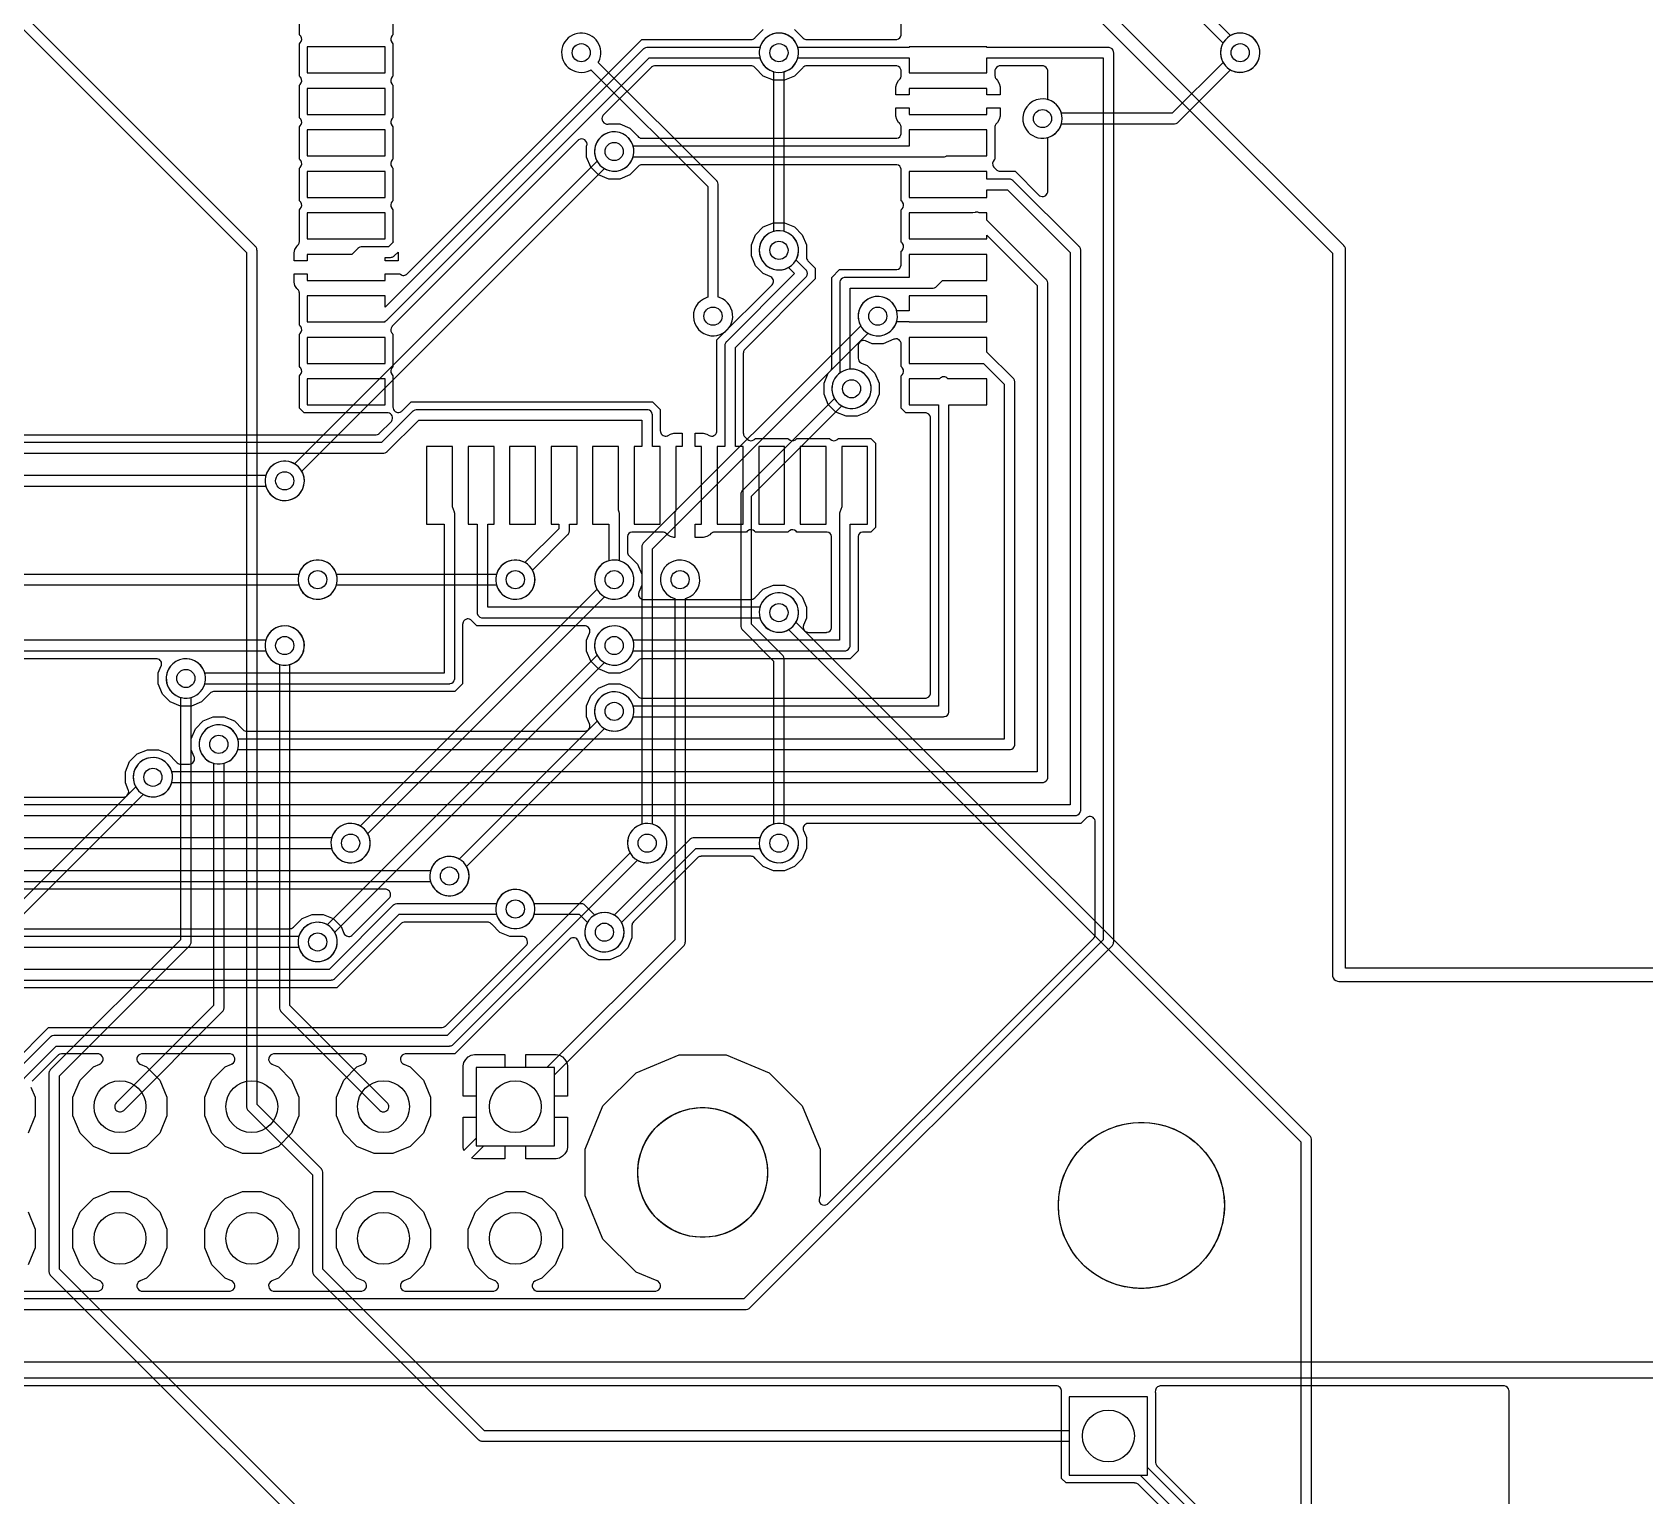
# Model space of a CAD drawing. Header units: millimetres. Extents: x -8 to 174, y -4 to 157.
# Drawn here: x 45.3 to 76.38, y 48.38 to 76.59 of the extents above; entities that cross this region are included whole.
import ezdxf

# ---------------------------------------------------------------- set-up
doc = ezdxf.new("R2010")
doc.units = ezdxf.units.MM

msp = doc.modelspace()

# ---------------------------------------------------------------- linework, layer by layer
at = {"layer": '16_copper'}
for points in [[(33.667, 88.109), (49.428, 72.348), (49.428, 55.88), (49.429, 55.874, 0.140725), (49.447, 55.821), (49.454, 55.814), (49.455, 55.811), (49.456, 55.81), (49.458, 55.808), (50.698, 54.568), (50.698, 52.705), (50.699, 52.699, 0.140725), (50.717, 52.646), (50.724, 52.639), (50.725, 52.636), (50.726, 52.635), (50.728, 52.633), (53.903, 49.458), (53.908, 49.454, 0.14076), (53.958, 49.43), (53.968, 49.429), (53.971, 49.428), (53.972, 49.429), (53.975, 49.428), (65.286, 49.428), (65.286, 48.776), (66.794, 48.776), (66.794, 50.284), (65.286, 50.284), (65.286, 49.632), (54.017, 49.632), (50.902, 52.747), (50.902, 54.61), (50.901, 54.616, 0.140725), (50.883, 54.669), (50.876, 54.676), (50.875, 54.679), (50.874, 54.68), (50.872, 54.682), (49.632, 55.922), (49.632, 72.39), (49.631, 72.396, 0.140725), (49.613, 72.449), (49.606, 72.456), (49.605, 72.459), (49.604, 72.46), (49.602, 72.462), (33.68, 88.383)], [(69.952, 40.64), (69.952, 55.245), (69.951, 55.251, 0.140725), (69.933, 55.304), (69.926, 55.311), (69.925, 55.314), (69.924, 55.315), (69.922, 55.317), (60.019, 65.219), (60.03, 65.237, 1), (59.35, 65.573), (59.331, 65.527, 0.668177), (59.858, 65.065), (59.876, 65.076), (69.748, 55.203), (69.748, 40.682)], [(59.097, 39.472), (45.822, 52.747), (45.822, 56.473), (48.332, 58.983), (48.336, 58.988, 0.14076), (48.36, 59.038), (48.361, 59.048), (48.362, 59.051), (48.361, 59.052), (48.362, 59.055), (48.362, 63.771), (48.382, 63.776, 1), (48.138, 64.494), (48.092, 64.475, 0.668181), (48.138, 63.776), (48.158, 63.771), (48.158, 59.097), (45.648, 56.587), (45.644, 56.582, 0.14076), (45.62, 56.532), (45.619, 56.522), (45.618, 56.519), (45.619, 56.518), (45.618, 56.515), (45.618, 52.705), (45.619, 52.699, 0.140725), (45.637, 52.646), (45.644, 52.639), (45.645, 52.636), (45.646, 52.635), (45.648, 52.633), (58.983, 39.298)]]:
    msp.add_lwpolyline(points, format="xyb", dxfattribs=at)
for points in [[(58.494, 70.748, 0.767329), (58.542, 71.479), (58.522, 71.484), (58.522, 73.66), (58.521, 73.666, 0.140725), (58.503, 73.719), (58.496, 73.726), (58.495, 73.729), (58.494, 73.73), (58.492, 73.732), (56.209, 76.014), (56.22, 76.032, 1), (55.54, 76.368), (55.521, 76.322, 0.668177), (56.048, 75.86), (56.066, 75.871), (58.318, 73.618), (58.318, 71.484), (58.298, 71.479, 0.876976), (58.445, 70.742)], [(59.764, 72.018, 0.767329), (59.812, 72.749), (59.792, 72.754), (59.792, 75.836), (59.812, 75.841, 1), (59.568, 76.559), (59.522, 76.54, 0.668181), (59.568, 75.841), (59.588, 75.836), (59.588, 72.754), (59.568, 72.749, 0.876976), (59.715, 72.012)], [(64.844, 74.558, 0.26795), (65.129, 74.808), (65.134, 74.828), (67.31, 74.828), (67.316, 74.829, 0.140725), (67.369, 74.847), (67.376, 74.854), (67.379, 74.855), (67.38, 74.856), (67.382, 74.858), (68.394, 75.871), (68.412, 75.86, 1), (68.748, 76.54), (68.702, 76.559, 0.668177), (68.24, 76.032), (68.251, 76.014), (67.268, 75.032), (65.134, 75.032), (65.129, 75.052, 1), (64.411, 74.808), (64.43, 74.762, 0.303347), (64.795, 74.552)], [(50.239, 67.573, 0.493145), (50.505, 68.113), (50.494, 68.131), (56.329, 73.966), (56.347, 73.955, 1), (56.683, 74.635), (56.637, 74.654, 0.668177), (56.175, 74.127), (56.186, 74.109), (50.351, 68.274), (50.333, 68.285, 1), (49.997, 67.605), (50.043, 67.586, 0.09849), (50.19, 67.567)], [(57.224, 60.588, 0.767329), (57.272, 61.319), (57.252, 61.324), (57.252, 66.633), (61.409, 70.791), (61.427, 70.78, 1), (61.763, 71.46), (61.717, 71.479, 0.668177), (61.255, 70.952), (61.266, 70.934), (57.078, 66.747), (57.074, 66.742, 0.14076), (57.05, 66.692), (57.049, 66.682), (57.048, 66.679), (57.049, 66.678), (57.048, 66.675), (57.048, 61.324), (57.028, 61.319, 0.876976), (57.175, 60.582)], [(59.764, 60.588, 0.767329), (59.812, 61.319), (59.792, 61.324), (59.792, 64.511), (59.791, 64.517, 0.140725), (59.773, 64.57), (59.766, 64.577), (59.765, 64.58), (59.764, 64.581), (59.762, 64.583), (59.159, 65.185), (59.159, 67.647), (60.904, 69.391), (60.922, 69.381, 1), (61.257, 70.06), (61.211, 70.079, 0.668177), (60.75, 69.553), (60.76, 69.535), (58.986, 67.761), (58.982, 67.756, 0.14076), (58.958, 67.705), (58.957, 67.696), (58.956, 67.693), (58.956, 67.691), (58.956, 67.689), (58.956, 65.143), (58.957, 65.137, 0.140725), (58.975, 65.084), (58.981, 65.077), (58.983, 65.074), (58.984, 65.073), (58.986, 65.071), (59.588, 64.469), (59.588, 61.324), (59.568, 61.319, 0.876976), (59.715, 60.582)], [(50.874, 65.668, 0.26795), (51.159, 65.918), (51.164, 65.938), (54.246, 65.938), (54.251, 65.918, 1), (54.969, 66.162), (54.95, 66.208, 0.668181), (54.251, 66.162), (54.246, 66.142), (51.164, 66.142), (51.159, 66.162, 1), (50.441, 65.918), (50.46, 65.872, 0.303347), (50.825, 65.662)], [(51.509, 60.588, 0.493145), (51.775, 61.128), (51.764, 61.146), (56.329, 65.711), (56.347, 65.7, 1), (56.683, 66.38), (56.637, 66.399, 0.668177), (56.175, 65.872), (56.186, 65.854), (51.621, 61.289), (51.603, 61.3, 1), (51.267, 60.62), (51.313, 60.601, 0.09849), (51.46, 60.582)], [(55.364, 56.49), (57.857, 58.983), (57.861, 58.988, 0.14076), (57.885, 59.038), (57.886, 59.048), (57.887, 59.051), (57.886, 59.052), (57.887, 59.055), (57.887, 65.676), (57.907, 65.681, 1), (57.663, 66.399), (57.617, 66.38, 0.668181), (57.663, 65.681), (57.683, 65.676), (57.683, 59.097), (55.22, 56.634), (53.856, 56.634), (53.856, 55.126), (55.364, 55.126)], [(52.091, 55.781, 0.541594), (52.153, 55.939), (52.142, 55.952), (50.267, 57.827), (50.267, 64.406), (50.287, 64.411, 1), (50.043, 65.129), (49.997, 65.11, 0.668181), (50.043, 64.411), (50.063, 64.406), (50.063, 57.785), (50.064, 57.779, 0.140725), (50.082, 57.726), (50.089, 57.719), (50.09, 57.716), (50.091, 57.715), (50.093, 57.713), (51.998, 55.808), (52.018, 55.793, 0.124732), (52.066, 55.778)], [(50.874, 58.683, 0.493145), (51.14, 59.223), (51.129, 59.241), (56.329, 64.441), (56.347, 64.43, 1), (56.683, 65.11), (56.637, 65.129, 0.668177), (56.175, 64.602), (56.186, 64.584), (50.986, 59.384), (50.968, 59.395, 1), (50.632, 58.715), (50.678, 58.696, 0.09849), (50.825, 58.677)], [(53.414, 59.953, 0.493145), (53.68, 60.493), (53.669, 60.511), (56.329, 63.171), (56.347, 63.16, 1), (56.683, 63.84), (56.637, 63.859, 0.668177), (56.175, 63.332), (56.186, 63.314), (53.526, 60.654), (53.508, 60.665, 1), (53.172, 59.985), (53.218, 59.966, 0.09849), (53.365, 59.947)], [(47.003, 55.779, 0.124735), (47.049, 55.797), (47.062, 55.808), (48.967, 57.713), (48.971, 57.718, 0.14076), (48.995, 57.768), (48.996, 57.778), (48.997, 57.781), (48.996, 57.782), (48.997, 57.785), (48.997, 62.501), (49.017, 62.506, 1), (48.773, 63.224), (48.727, 63.205, 0.668181), (48.773, 62.506), (48.793, 62.501), (48.793, 57.827), (46.918, 55.952), (46.903, 55.932, 0.541598), (46.978, 55.779)], [(41.927, 55.78, 0.320575), (42.01, 55.863), (42.012, 55.88), (42.012, 56.473), (47.439, 61.901), (47.457, 61.89, 1), (47.793, 62.57), (47.747, 62.589, 0.668177), (47.285, 62.062), (47.296, 62.044), (41.838, 56.587), (41.834, 56.582, 0.14076), (41.81, 56.532), (41.809, 56.522), (41.808, 56.519), (41.809, 56.518), (41.808, 56.515), (41.808, 55.88), (41.812, 55.855, 0.320585), (41.902, 55.779)], [(56.401, 58.871, 1), (56.253, 59.615), (56.205, 59.602), (56.159, 59.583), (56.141, 59.572), (55.952, 59.762), (55.947, 59.766, 0.14076), (55.897, 59.79), (55.887, 59.791), (55.884, 59.792), (55.883, 59.791), (55.88, 59.792), (54.974, 59.792), (54.969, 59.812, 1), (54.251, 59.568), (54.27, 59.522, 0.668181), (54.969, 59.568), (54.974, 59.588), (55.838, 59.588), (55.998, 59.429), (55.987, 59.411, 0.577348), (56.352, 58.865)]]:
    msp.add_lwpolyline(points, format="xyb", close=True, dxfattribs=at)
at = {"layer": '1_copper'}
for points in [[(64.057, 78.638), (70.358, 72.337), (70.358, 58.42), (70.359, 58.407), (70.361, 58.394, 0.284783), (70.453, 58.297), (70.454, 58.297), (70.455, 58.297), (70.483, 58.293), (70.484, 58.293), (70.485, 58.293), (155.575, 58.293)], [(155.448, 58.547), (70.612, 58.547), (70.612, 72.39), (70.611, 72.395), (70.612, 72.401, 0.111436), (70.595, 72.454), (70.59, 72.46), (70.585, 72.468), (70.579, 72.475), (70.575, 72.48), (64.225, 78.83)], [(66.324, 78.313), (68.251, 76.386), (68.24, 76.368, 1), (68.92, 76.032), (68.939, 76.078, 0.668177), (68.412, 76.54), (68.394, 76.529), (66.497, 78.426)], [(52.252, 77.173), (52.252, 76.547), (52.237, 76.532, 0.367136), (52.227, 76.401), (52.23, 76.397), (52.232, 76.394), (52.234, 76.392), (52.237, 76.388), (52.252, 76.373), (52.252, 75.747), (52.237, 75.732, 0.367136), (52.227, 75.601), (52.23, 75.597), (52.232, 75.594), (52.234, 75.592), (52.237, 75.588), (52.252, 75.573), (52.252, 74.947), (52.237, 74.932, 0.367136), (52.227, 74.801), (52.23, 74.797), (52.232, 74.794), (52.234, 74.792), (52.237, 74.788), (52.252, 74.773), (52.252, 74.147), (52.237, 74.132, 0.367136), (52.227, 74.001), (52.23, 73.997), (52.232, 73.994), (52.234, 73.992), (52.237, 73.988), (52.252, 73.973), (52.252, 73.347), (52.237, 73.332, 0.367136), (52.227, 73.201), (52.23, 73.197), (52.232, 73.194), (52.234, 73.192), (52.237, 73.188), (52.252, 73.173), (52.252, 72.559), (52.253, 72.553), (52.253, 72.548), (52.163, 72.458), (51.646, 72.458), (51.64, 72.457, 0.140725), (51.587, 72.439), (51.58, 72.432), (51.577, 72.431), (51.576, 72.43), (51.574, 72.428), (51.456, 72.31), (50.6, 72.31), (50.6, 72.185), (50.346, 72.185), (50.346, 72.343), (50.363, 72.408), (50.397, 72.466), (50.418, 72.487, 0.156764), (50.446, 72.542), (50.447, 72.552), (50.448, 72.555), (50.447, 72.556), (50.448, 72.559), (50.448, 73.173), (50.463, 73.188, 0.367134), (50.473, 73.319), (50.47, 73.323), (50.468, 73.326), (50.466, 73.328), (50.463, 73.332), (50.448, 73.347), (50.448, 73.973), (50.463, 73.988, 0.367134), (50.473, 74.119), (50.47, 74.123), (50.468, 74.126), (50.466, 74.128), (50.463, 74.132), (50.448, 74.147), (50.448, 74.773), (50.463, 74.788, 0.367134), (50.473, 74.919), (50.47, 74.923), (50.468, 74.926), (50.466, 74.928), (50.463, 74.932), (50.448, 74.947), (50.448, 75.573), (50.463, 75.588, 0.367134), (50.473, 75.719), (50.47, 75.723), (50.468, 75.726), (50.466, 75.728), (50.463, 75.732), (50.448, 75.747), (50.448, 76.373), (50.463, 76.388, 0.367134), (50.473, 76.519), (50.47, 76.523), (50.468, 76.526), (50.466, 76.528), (50.463, 76.532), (50.448, 76.547), (50.448, 77.173)], [(59.991, 76.65), (60.146, 76.494), (60.146, 76.494), (60.147, 76.493, 0.188312), (60.21, 76.455), (60.227, 76.454), (61.946, 76.454), (61.954, 76.455), (61.963, 76.455, 0.320575), (62.046, 76.539), (62.047, 76.545, 0.013443), (62.047, 76.55), (62.048, 76.556), (62.048, 77.173)], [(17.822, 51.968), (59.055, 51.968), (59.061, 51.969, 0.140725), (59.114, 51.987), (59.121, 51.994), (59.124, 51.995), (59.125, 51.996), (59.127, 51.998), (66.112, 58.983), (66.116, 58.988, 0.14076), (66.14, 59.038), (66.141, 59.048), (66.142, 59.051), (66.141, 59.052), (66.142, 59.055), (66.142, 76.2), (66.141, 76.208), (66.14, 76.217, 0.320575), (66.057, 76.3), (66.051, 76.301, 0.013452), (66.046, 76.301), (66.04, 76.302), (63.7, 76.302), (63.7, 76.31), (62.2, 76.31), (62.2, 76.302), (60.054, 76.302), (60.049, 76.322, 0.716592), (59.331, 76.322), (59.326, 76.302), (57.15, 76.302), (57.144, 76.301, 0.140725), (57.091, 76.283), (57.084, 76.276), (57.081, 76.275), (57.08, 76.274), (57.078, 76.272), (52.1, 71.294), (52.1, 71.51), (50.6, 71.51), (50.6, 71.01), (52.1, 71.01), (52.1, 71.023), (52.101, 71.024, 0.077928), (52.129, 71.037), (52.136, 71.044), (52.139, 71.045), (52.14, 71.046), (52.142, 71.048), (57.192, 76.098), (59.326, 76.098), (59.331, 76.078, 0.716592), (60.049, 76.078), (60.054, 76.098), (62.2, 76.098), (62.2, 75.81), (63.7, 75.81), (63.7, 76.098), (65.938, 76.098), (65.938, 59.097), (59.013, 52.172), (17.78, 52.172)], [(43.327, 68.834), (51.923, 68.834), (51.929, 68.835, 0.108822), (51.971, 68.846), (51.971, 68.846), (51.971, 68.846, 0.031399), (51.982, 68.853), (51.989, 68.859), (51.992, 68.861), (51.993, 68.862), (51.995, 68.864), (52.215, 69.084), (52.221, 69.092), (52.228, 69.1, 0.541591), (52.16, 69.256), (52.157, 69.256), (52.156, 69.257), (52.152, 69.257), (52.143, 69.258), (50.537, 69.258), (50.448, 69.347), (50.448, 69.973), (50.463, 69.988, 0.367134), (50.473, 70.119), (50.47, 70.123), (50.468, 70.126), (50.466, 70.128), (50.463, 70.132), (50.448, 70.147), (50.448, 70.773), (50.463, 70.788, 0.367134), (50.473, 70.919), (50.47, 70.923), (50.468, 70.926), (50.466, 70.928), (50.463, 70.932), (50.448, 70.947), (50.448, 71.561), (50.447, 71.567, 0.062133), (50.442, 71.592), (50.441, 71.598, 0.048973), (50.429, 71.62), (50.422, 71.627), (50.421, 71.63), (50.42, 71.631), (50.418, 71.633), (50.397, 71.654), (50.363, 71.712), (50.346, 71.777), (50.346, 71.935), (50.6, 71.935), (50.6, 71.81), (52.1, 71.81), (52.1, 71.935), (52.386, 71.935), (52.389, 71.933), (52.397, 71.926, 0.02909), (52.41, 71.919), (52.419, 71.914), (52.421, 71.913), (52.423, 71.912, 0.188321), (52.497, 71.915), (52.506, 71.921), (52.515, 71.926), (52.517, 71.928), (52.518, 71.928), (52.52, 71.931), (52.527, 71.937), (56.866, 76.275), (57.045, 76.454), (59.153, 76.454), (59.154, 76.454), (59.155, 76.454, 0.179145), (59.222, 76.481), (59.222, 76.481, 0.005426), (59.223, 76.482), (59.23, 76.49), (59.389, 76.65)], [(16.657, 61.849), (47.056, 61.849), (47.06, 61.849), (47.063, 61.849, 0.463861), (47.155, 61.974), (47.15, 61.989), (47.094, 62.124), (47.094, 62.336), (47.175, 62.531), (47.324, 62.68), (47.519, 62.761), (47.731, 62.761), (47.926, 62.68), (48.081, 62.524), (48.081, 62.524), (48.082, 62.523, 0.188312), (48.145, 62.485), (48.162, 62.484), (48.326, 62.484), (48.33, 62.484), (48.333, 62.484, 0.463861), (48.425, 62.609), (48.42, 62.624), (48.364, 62.759), (48.364, 62.971), (48.445, 63.166), (48.594, 63.315), (48.789, 63.396), (49.001, 63.396), (49.196, 63.315), (49.351, 63.159), (49.351, 63.159), (49.352, 63.158, 0.188312), (49.415, 63.12), (49.432, 63.119), (55.946, 63.119), (55.95, 63.119), (55.953, 63.119, 0.463861), (56.045, 63.244), (56.04, 63.259), (55.984, 63.394), (55.984, 63.606), (56.065, 63.801), (56.214, 63.95), (56.409, 64.031), (56.621, 64.031), (56.816, 63.95), (56.971, 63.794), (56.971, 63.794), (56.972, 63.793, 0.188312), (57.035, 63.755), (57.052, 63.754), (62.509, 63.754), (62.518, 63.755), (62.526, 63.755, 0.320575), (62.61, 63.839), (62.61, 63.845, 0.013443), (62.611, 63.85), (62.611, 63.856), (62.611, 69.156), (62.61, 69.164), (62.61, 69.173, 0.320575), (62.526, 69.256), (62.52, 69.257, 0.013452), (62.515, 69.257), (62.509, 69.258), (62.137, 69.258), (62.048, 69.347), (62.048, 69.973), (62.063, 69.988, 0.367136), (62.073, 70.119), (62.07, 70.123), (62.068, 70.126), (62.066, 70.128), (62.063, 70.132), (62.048, 70.147), (62.048, 70.581), (62.047, 70.584), (62.047, 70.587, 0.463861), (61.923, 70.68), (61.907, 70.675), (61.701, 70.589), (61.489, 70.589), (61.357, 70.644), (61.354, 70.645), (61.351, 70.646, 0.463861), (61.218, 70.567), (61.217, 70.55), (61.217, 70.31), (61.217, 70.309), (61.217, 70.308, 0.25341), (61.265, 70.224), (61.28, 70.216), (61.39, 70.17), (61.539, 70.021), (61.62, 69.826), (61.62, 69.615), (61.539, 69.42), (61.39, 69.271), (61.195, 69.19), (60.984, 69.19), (60.789, 69.271), (60.64, 69.42), (60.559, 69.615), (60.559, 69.826), (60.64, 70.021), (60.679, 70.06, 0.15677), (60.707, 70.116), (60.708, 70.125), (60.709, 70.128), (60.709, 70.13), (60.709, 70.132), (60.709, 71.869), (60.858, 72.018), (61.946, 72.018), (61.954, 72.019), (61.963, 72.019, 0.320575), (62.046, 72.103), (62.047, 72.109, 0.013452), (62.047, 72.114), (62.048, 72.12), (62.048, 72.373), (62.063, 72.388, 0.367136), (62.073, 72.519), (62.07, 72.523), (62.068, 72.526), (62.066, 72.528), (62.063, 72.532), (62.048, 72.547), (62.048, 73.173), (62.063, 73.188, 0.367134), (62.073, 73.319), (62.07, 73.323), (62.068, 73.326), (62.066, 73.328), (62.063, 73.332), (62.048, 73.347), (62.048, 73.939), (62.047, 73.948), (62.046, 73.956, 0.320575), (61.963, 74.04), (61.957, 74.04, 0.013452), (61.952, 74.041), (61.946, 74.041), (57.052, 74.041), (57.051, 74.041), (57.05, 74.041, 0.184762), (56.982, 74.013), (56.975, 74.005), (56.816, 73.845), (56.621, 73.764), (56.409, 73.764), (56.214, 73.845), (56.065, 73.994), (55.984, 74.189), (55.984, 74.402), (55.985, 74.403), (55.987, 74.407, 0.714608), (55.83, 74.519), (55.821, 74.511), (55.819, 74.51), (55.818, 74.509), (55.817, 74.508), (52.239, 70.93), (52.234, 70.923), (52.228, 70.917, 0.297835), (52.224, 70.806), (52.228, 70.799, 0.019135), (52.236, 70.791), (52.239, 70.786), (52.252, 70.773), (52.252, 70.147), (52.237, 70.132, 0.367136), (52.227, 70.001), (52.23, 69.997), (52.232, 69.994), (52.234, 69.992), (52.237, 69.988), (52.252, 69.973), (52.252, 69.367), (52.254, 69.356), (52.255, 69.346, 0.541594), (52.413, 69.284), (52.415, 69.286), (52.417, 69.287), (52.419, 69.289), (52.426, 69.295), (52.6, 69.469), (57.255, 69.469), (57.404, 69.32), (57.404, 68.908), (57.405, 68.899), (57.406, 68.889, 0.463858), (57.541, 68.813), (57.545, 68.815), (57.547, 68.815), (57.549, 68.817), (57.556, 68.82), (57.602, 68.847), (57.667, 68.864), (57.825, 68.864), (57.825, 68.61), (57.7, 68.61), (57.7, 67.38), (57.688, 67.339, 0.032022), (57.685, 67.327), (57.684, 67.317), (57.683, 67.314), (57.684, 67.313), (57.683, 67.31), (57.683, 66.856), (57.667, 66.856), (57.602, 66.873), (57.544, 66.907), (57.523, 66.928, 0.156764), (57.468, 66.956), (57.458, 66.957), (57.455, 66.958), (57.454, 66.957), (57.451, 66.958), (56.871, 66.958), (56.862, 66.957), (56.854, 66.956, 0.320575), (56.77, 66.873), (56.77, 66.867, 0.013452), (56.769, 66.862), (56.769, 66.856), (56.769, 66.577), (56.769, 66.576), (56.769, 66.575, 0.184762), (56.797, 66.507), (56.805, 66.5), (56.965, 66.341), (57.046, 66.146), (57.046, 65.934), (56.99, 65.799), (56.989, 65.796), (56.987, 65.794, 0.463861), (57.067, 65.66), (57.084, 65.659), (59.153, 65.659), (59.154, 65.659), (59.155, 65.659, 0.184762), (59.223, 65.687), (59.23, 65.695), (59.389, 65.855), (59.584, 65.936), (59.796, 65.936), (59.991, 65.855), (60.14, 65.706), (60.221, 65.511), (60.221, 65.299), (60.165, 65.164), (60.164, 65.161), (60.162, 65.159, 0.463861), (60.242, 65.025), (60.259, 65.024), (60.604, 65.024), (60.613, 65.025), (60.621, 65.025, 0.320575), (60.705, 65.109), (60.705, 65.115, 0.013467), (60.706, 65.12), (60.706, 65.126), (60.706, 66.856), (60.705, 66.864), (60.705, 66.873, 0.320575), (60.621, 66.956), (60.615, 66.957, 0.013452), (60.61, 66.957), (60.604, 66.958), (60.037, 66.958), (60.022, 66.973, 0.367134), (59.891, 66.983), (59.887, 66.98), (59.884, 66.978), (59.882, 66.976), (59.878, 66.973), (59.863, 66.958), (59.237, 66.958), (59.222, 66.973, 0.367134), (59.091, 66.983), (59.087, 66.98), (59.084, 66.978), (59.082, 66.976), (59.078, 66.973), (59.063, 66.958), (58.449, 66.958), (58.443, 66.957, 0.062116), (58.418, 66.952), (58.412, 66.951, 0.048978), (58.39, 66.939), (58.383, 66.932), (58.38, 66.931), (58.379, 66.93), (58.377, 66.928), (58.356, 66.907), (58.298, 66.873), (58.233, 66.856), (58.075, 66.856), (58.075, 67.11), (58.2, 67.11), (58.2, 68.61), (58.075, 68.61), (58.075, 68.864), (58.233, 68.864), (58.298, 68.847), (58.344, 68.82, 0.524118), (58.495, 68.892), (58.495, 68.895), (58.495, 68.897), (58.495, 68.9), (58.496, 68.908), (58.496, 70.661), (59.555, 71.72), (59.557, 71.722), (59.559, 71.724, 0.463864), (59.536, 71.878), (59.522, 71.885), (59.389, 71.94), (59.24, 72.089), (59.159, 72.284), (59.159, 72.496), (59.24, 72.691), (59.389, 72.84), (59.584, 72.921), (59.796, 72.921), (59.991, 72.84), (60.14, 72.691), (60.221, 72.496), (60.221, 72.275), (60.22, 72.274, 0.188318), (60.239, 72.203), (60.249, 72.19), (60.391, 72.048), (60.391, 71.838), (59.034, 70.48), (59.03, 70.475, 0.14076), (59.005, 70.425), (59.005, 70.416), (59.004, 70.413), (59.004, 70.411), (59.004, 70.409), (59.004, 68.864), (59.005, 68.857, 0.140714), (59.023, 68.804), (59.029, 68.797), (59.031, 68.795), (59.032, 68.794), (59.034, 68.792), (59.078, 68.747, 0.367136), (59.209, 68.737), (59.213, 68.74), (59.216, 68.742), (59.218, 68.744), (59.222, 68.747), (59.237, 68.762), (59.863, 68.762), (59.878, 68.747, 0.367136), (60.009, 68.737), (60.013, 68.74), (60.016, 68.742), (60.018, 68.744), (60.022, 68.747), (60.037, 68.762), (60.663, 68.762), (60.678, 68.747, 0.367136), (60.809, 68.737), (60.813, 68.74), (60.816, 68.742), (60.818, 68.744), (60.822, 68.747), (60.837, 68.762), (61.463, 68.762), (61.552, 68.673), (61.552, 67.047), (61.463, 66.958), (61.316, 66.958), (61.307, 66.957), (61.299, 66.956, 0.320575), (61.215, 66.873), (61.215, 66.867, 0.013452), (61.214, 66.862), (61.214, 66.856), (61.214, 64.665), (61.065, 64.516), (57.052, 64.516), (57.051, 64.516), (57.05, 64.516, 0.184762), (56.982, 64.488), (56.975, 64.48), (56.816, 64.32), (56.621, 64.239), (56.409, 64.239), (56.214, 64.32), (56.065, 64.469), (55.984, 64.664), (55.984, 64.876), (56.04, 65.011), (56.041, 65.014), (56.043, 65.016, 0.463861), (55.963, 65.15), (55.946, 65.151), (53.87, 65.151), (53.767, 65.253), (53.759, 65.26), (53.751, 65.267, 0.541591), (53.595, 65.198), (53.595, 65.195), (53.595, 65.194), (53.595, 65.191), (53.594, 65.182), (53.594, 64.03), (53.445, 63.881), (48.797, 63.881), (48.796, 63.881), (48.795, 63.881, 0.184762), (48.727, 63.853), (48.72, 63.845), (48.561, 63.685), (48.366, 63.604), (48.154, 63.604), (47.959, 63.685), (47.81, 63.834), (47.729, 64.029), (47.729, 64.241), (47.785, 64.376), (47.786, 64.379), (47.788, 64.381, 0.463861), (47.708, 64.515), (47.691, 64.516), (36.725, 64.516)], [(16.51, 61.493), (65.405, 61.493), (65.413, 61.494), (65.422, 61.495, 0.320575), (65.505, 61.578), (65.506, 61.584, 0.013452), (65.506, 61.589), (65.507, 61.595), (65.507, 72.39), (65.506, 72.396, 0.140725), (65.488, 72.449), (65.481, 72.456), (65.48, 72.459), (65.479, 72.46), (65.477, 72.462), (64.207, 73.732), (64.202, 73.736, 0.14076), (64.152, 73.76), (64.142, 73.761), (64.139, 73.762), (64.138, 73.761), (64.135, 73.762), (63.7, 73.762), (63.7, 73.91), (62.2, 73.91), (62.2, 73.41), (63.7, 73.41), (63.7, 73.558), (64.093, 73.558), (65.303, 72.348), (65.303, 61.697), (16.552, 61.697)], [(43.18, 68.478), (52.07, 68.478), (52.076, 68.479, 0.140725), (52.129, 68.497), (52.136, 68.504), (52.139, 68.505), (52.14, 68.506), (52.142, 68.508), (52.747, 69.113), (57.048, 69.113), (57.048, 68.61), (56.9, 68.61), (56.9, 67.11), (57.4, 67.11), (57.4, 68.61), (57.252, 68.61), (57.252, 69.215), (57.251, 69.223), (57.25, 69.232, 0.320575), (57.167, 69.315), (57.161, 69.316, 0.013452), (57.156, 69.316), (57.15, 69.317), (52.705, 69.317), (52.699, 69.316, 0.140725), (52.646, 69.298), (52.639, 69.291), (52.636, 69.29), (52.635, 69.289), (52.633, 69.287), (52.028, 68.682), (43.222, 68.682)], [(34.29, 67.843), (49.801, 67.843), (49.806, 67.823, 0.339454), (50.19, 67.567), (50.239, 67.573, 1), (50.091, 68.317), (50.043, 68.304, 0.233169), (49.806, 68.067), (49.801, 68.047), (34.332, 68.047)], [(36.83, 64.668), (49.801, 64.668), (49.806, 64.648, 0.339454), (50.19, 64.392), (50.239, 64.398, 1), (50.091, 65.142), (50.043, 65.129, 0.233169), (49.806, 64.892), (49.801, 64.872), (36.872, 64.872)], [(13.97, 60.858), (51.071, 60.858), (51.076, 60.838, 0.339454), (51.46, 60.582), (51.509, 60.588, 1), (51.361, 61.332), (51.313, 61.319, 0.233169), (51.076, 61.082), (51.071, 61.062), (14.012, 61.062)], [(44.522, 55.808), (45.762, 57.048), (53.34, 57.048), (53.346, 57.049, 0.140725), (53.399, 57.067), (53.406, 57.074), (53.409, 57.075), (53.41, 57.076), (53.412, 57.078), (56.964, 60.631), (56.982, 60.62, 1), (57.318, 61.3), (57.272, 61.319, 0.668177), (56.81, 60.792), (56.821, 60.774), (53.298, 57.252), (45.72, 57.252), (45.714, 57.251, 0.140725), (45.661, 57.233), (45.654, 57.226), (45.651, 57.225), (45.65, 57.224), (45.648, 57.222), (44.378, 55.952)], [(44.876, 52.324), (46.564, 52.324), (46.569, 52.325), (46.574, 52.325, 0.714594), (46.617, 52.512), (46.606, 52.518), (46.604, 52.519), (46.603, 52.519), (46.602, 52.519), (46.477, 52.572), (46.222, 52.827), (46.084, 53.16), (46.084, 53.52), (46.222, 53.853), (46.477, 54.108), (46.81, 54.246), (47.17, 54.246), (47.503, 54.108), (47.758, 53.853), (47.896, 53.52), (47.896, 53.16), (47.758, 52.827), (47.503, 52.572), (47.378, 52.519), (47.373, 52.517), (47.368, 52.515, 0.714598), (47.4, 52.325), (47.412, 52.324), (47.415, 52.324), (47.415, 52.324), (47.416, 52.324), (49.104, 52.324), (49.109, 52.325), (49.114, 52.325, 0.714594), (49.157, 52.512), (49.146, 52.518), (49.144, 52.519), (49.143, 52.519), (49.142, 52.519), (49.017, 52.572), (48.762, 52.827), (48.624, 53.16), (48.624, 53.52), (48.762, 53.853), (49.017, 54.108), (49.35, 54.246), (49.71, 54.246), (50.043, 54.108), (50.298, 53.853), (50.436, 53.52), (50.436, 53.16), (50.298, 52.827), (50.043, 52.572), (49.918, 52.519), (49.913, 52.517), (49.908, 52.515, 0.714598), (49.94, 52.325), (49.952, 52.324), (49.955, 52.324), (49.955, 52.324), (49.956, 52.324), (51.644, 52.324), (51.649, 52.325), (51.654, 52.325, 0.714594), (51.697, 52.512), (51.686, 52.518), (51.684, 52.519), (51.683, 52.519), (51.682, 52.519), (51.557, 52.572), (51.302, 52.827), (51.164, 53.16), (51.164, 53.52), (51.302, 53.853), (51.557, 54.108), (51.89, 54.246), (52.25, 54.246), (52.583, 54.108), (52.838, 53.853), (52.976, 53.52), (52.976, 53.16), (52.838, 52.827), (52.583, 52.572), (52.458, 52.519), (52.453, 52.517), (52.448, 52.515, 0.714598), (52.48, 52.325), (52.492, 52.324), (52.495, 52.324), (52.495, 52.324), (52.496, 52.324), (54.184, 52.324), (54.189, 52.325), (54.194, 52.325, 0.714594), (54.237, 52.512), (54.226, 52.518), (54.224, 52.519), (54.223, 52.519), (54.222, 52.519), (54.097, 52.572), (53.842, 52.827), (53.704, 53.16), (53.704, 53.52), (53.842, 53.853), (54.097, 54.108), (54.43, 54.246), (54.79, 54.246), (55.123, 54.108), (55.378, 53.853), (55.516, 53.52), (55.516, 53.16), (55.378, 52.827), (55.123, 52.572), (54.998, 52.519), (54.993, 52.517), (54.988, 52.515, 0.714598), (55.02, 52.325), (55.032, 52.324), (55.035, 52.324), (55.035, 52.324), (55.036, 52.324), (57.307, 52.324), (57.312, 52.325), (57.317, 52.325, 0.714594), (57.36, 52.512), (57.349, 52.518), (57.347, 52.519), (57.347, 52.519), (57.346, 52.519), (56.936, 52.689), (56.299, 53.326), (55.954, 54.159), (55.954, 55.061), (56.299, 55.894), (56.936, 56.531), (57.769, 56.876), (58.671, 56.876), (59.504, 56.531), (60.141, 55.894), (60.486, 55.061), (60.486, 54.159), (60.47, 54.121, 0.754517), (60.623, 53.999), (60.632, 54.007), (60.634, 54.009), (60.635, 54.009), (60.636, 54.01), (65.756, 59.13), (65.76, 59.135, 0.14076), (65.785, 59.186), (65.785, 59.195), (65.786, 59.198), (65.786, 59.2), (65.786, 59.202), (65.786, 61.372), (65.785, 61.382), (65.784, 61.392, 0.541594), (65.625, 61.454), (65.623, 61.452), (65.622, 61.452), (65.62, 61.449), (65.613, 61.443), (65.51, 61.341), (60.259, 61.341), (60.255, 61.341), (60.252, 61.341, 0.463861), (60.16, 61.216), (60.165, 61.201), (60.221, 61.066), (60.221, 60.854), (60.14, 60.659), (59.991, 60.51), (59.796, 60.429), (59.584, 60.429), (59.389, 60.51), (59.234, 60.666), (59.234, 60.666), (59.233, 60.667, 0.188312), (59.17, 60.705), (59.153, 60.706), (58.191, 60.706), (58.185, 60.705, 0.140725), (58.132, 60.687), (58.125, 60.681), (58.123, 60.679), (58.122, 60.678), (58.12, 60.676), (56.886, 59.443), (56.886, 59.442), (56.885, 59.441, 0.184764), (56.857, 59.373), (56.858, 59.363), (56.858, 59.137), (56.777, 58.942), (56.628, 58.793), (56.433, 58.712), (56.221, 58.712), (56.026, 58.793), (55.877, 58.942), (55.822, 59.075), (55.821, 59.077), (55.82, 59.08, 0.463863), (55.669, 59.118), (55.657, 59.108), (53.624, 57.075), (53.445, 56.896), (52.496, 56.896), (52.491, 56.895), (52.486, 56.895, 0.714594), (52.443, 56.708), (52.454, 56.702), (52.456, 56.701), (52.457, 56.701), (52.458, 56.701), (52.583, 56.648), (52.838, 56.393), (52.976, 56.06), (52.976, 55.7), (52.838, 55.367), (52.583, 55.112), (52.25, 54.974), (51.89, 54.974), (51.557, 55.112), (51.302, 55.367), (51.164, 55.7), (51.164, 56.06), (51.302, 56.393), (51.557, 56.648), (51.682, 56.701), (51.687, 56.703), (51.692, 56.705, 0.714598), (51.66, 56.895), (51.648, 56.896), (51.645, 56.896), (51.645, 56.896), (51.644, 56.896), (49.956, 56.896), (49.951, 56.895), (49.946, 56.895, 0.714594), (49.903, 56.708), (49.914, 56.702), (49.916, 56.701), (49.917, 56.701), (49.918, 56.701), (50.043, 56.648), (50.298, 56.393), (50.436, 56.06), (50.436, 55.7), (50.298, 55.367), (50.043, 55.112), (49.71, 54.974), (49.35, 54.974), (49.017, 55.112), (48.762, 55.367), (48.624, 55.7), (48.624, 56.06), (48.762, 56.393), (49.017, 56.648), (49.142, 56.701), (49.147, 56.703), (49.152, 56.705, 0.714598), (49.12, 56.895), (49.108, 56.896), (49.105, 56.896), (49.105, 56.896), (49.104, 56.896), (47.416, 56.896), (47.411, 56.895), (47.406, 56.895, 0.714594), (47.363, 56.708), (47.374, 56.702), (47.376, 56.701), (47.377, 56.701), (47.378, 56.701), (47.503, 56.648), (47.758, 56.393), (47.896, 56.06), (47.896, 55.7), (47.758, 55.367), (47.503, 55.112), (47.17, 54.974), (46.81, 54.974), (46.477, 55.112), (46.222, 55.367), (46.084, 55.7), (46.084, 56.06), (46.222, 56.393), (46.477, 56.648), (46.602, 56.701), (46.607, 56.703), (46.612, 56.705, 0.714598), (46.58, 56.895), (46.568, 56.896), (46.565, 56.896), (46.565, 56.896), (46.564, 56.896), (45.867, 56.896), (45.861, 56.895, 0.140719), (45.808, 56.877), (45.801, 56.871), (45.798, 56.869), (45.797, 56.868), (45.795, 56.866), (45.297, 56.368)], [(11.96, 59.309), (50.263, 59.309), (50.264, 59.309), (50.265, 59.309, 0.184762), (50.333, 59.337), (50.34, 59.345), (50.499, 59.505), (50.694, 59.586), (50.906, 59.586), (51.101, 59.505), (51.25, 59.356), (51.305, 59.223), (51.306, 59.221), (51.307, 59.218, 0.463863), (51.458, 59.18), (51.47, 59.19), (52.177, 59.898), (52.184, 59.906), (52.191, 59.914, 0.541591), (52.122, 60.07), (52.119, 60.07), (52.118, 60.07), (52.115, 60.07), (52.106, 60.071), (10.942, 60.071)], [(41.955, 58.321), (51.062, 58.321), (51.068, 58.322, 0.140725), (51.121, 58.34), (51.128, 58.346), (51.131, 58.348), (51.132, 58.349), (51.134, 58.351), (52.371, 59.588), (54.246, 59.588), (54.251, 59.568, 1), (54.969, 59.812), (54.95, 59.858, 0.668181), (54.251, 59.812), (54.246, 59.792), (52.329, 59.792), (52.323, 59.791, 0.140725), (52.27, 59.773), (52.263, 59.766), (52.26, 59.765), (52.259, 59.764), (52.257, 59.762), (51.02, 58.524), (41.913, 58.524)], [(44.938, 56.727), (45.615, 57.404), (53.193, 57.404), (53.199, 57.405, 0.140719), (53.252, 57.423), (53.259, 57.429), (53.262, 57.431), (53.263, 57.432), (53.265, 57.434), (54.823, 58.992), (54.826, 58.997), (54.83, 59, 0.609105), (54.728, 59.163), (54.716, 59.159), (54.716, 59.159), (54.504, 59.159), (54.309, 59.24), (54.154, 59.396), (54.154, 59.396), (54.153, 59.397, 0.188312), (54.09, 59.435), (54.073, 59.436), (52.476, 59.436), (52.47, 59.435, 0.140725), (52.417, 59.417), (52.41, 59.411), (52.408, 59.409), (52.407, 59.408), (52.405, 59.406), (51.167, 58.169), (42.06, 58.169)], [(125.667, 50.952), (22.923, 50.952), (22.578, 51.298), (22.584, 51.313, 1), (21.866, 51.557), (21.853, 51.509, 0.577349), (22.347, 51.076), (22.362, 51.082), (22.752, 50.692), (22.757, 50.689), (22.761, 50.684, 0.153125), (22.844, 50.648), (22.86, 50.648), (125.73, 50.648)], [(68.149, 47.062), (66.617, 48.594), (66.612, 48.598, 0.14076), (66.562, 48.622), (66.552, 48.623), (66.549, 48.624), (66.548, 48.623), (66.545, 48.624), (65.223, 48.624), (65.134, 48.713), (65.134, 50.364), (65.134, 50.365, 0.451616), (65.053, 50.494), (65.05, 50.494), (65.049, 50.494), (65.046, 50.494), (65.036, 50.495), (22.734, 50.495)], [(73.762, 26.67), (73.762, 50.394), (73.761, 50.402), (73.76, 50.41, 0.320575), (73.677, 50.494), (73.671, 50.494, 0.013452), (73.666, 50.495), (73.66, 50.495), (67.044, 50.495), (67.033, 50.494), (67.023, 50.493, 0.379199), (66.943, 50.377), (66.946, 50.367), (66.946, 49.025), (66.947, 49.019, 0.140725), (66.965, 48.966), (66.972, 48.959), (66.973, 48.956), (66.974, 48.955), (66.976, 48.953), (68.834, 47.095)]]:
    msp.add_lwpolyline(points, format="xyb", dxfattribs=at)
for points in [[(52.1, 76.31), (50.6, 76.31), (50.6, 75.81), (52.1, 75.81)], [(52.1, 75.51), (50.6, 75.51), (50.6, 75.01), (52.1, 75.01)], [(52.1, 74.71), (50.6, 74.71), (50.6, 74.21), (52.1, 74.21)], [(52.1, 73.91), (50.6, 73.91), (50.6, 73.41), (52.1, 73.41)], [(52.1, 73.11), (50.6, 73.11), (50.6, 72.61), (52.1, 72.61)], [(52.1, 70.71), (50.6, 70.71), (50.6, 70.21), (52.1, 70.21)], [(52.1, 69.91), (50.6, 69.91), (50.6, 69.41), (52.1, 69.41)], [(55, 68.61), (54.5, 68.61), (54.5, 67.11), (55, 67.11)], [(59.8, 68.61), (59.3, 68.61), (59.3, 67.11), (59.8, 67.11)], [(60.6, 68.61), (60.1, 68.61), (60.1, 67.11), (60.6, 67.11)], [(53.602, 56.083), (53.602, 56.667), (53.619, 56.732), (53.653, 56.79), (53.7, 56.837), (53.758, 56.871), (53.823, 56.888), (54.407, 56.888), (54.407, 56.634), (53.856, 56.634), (53.856, 56.083)], [(55.364, 56.083), (55.364, 56.634), (54.813, 56.634), (54.813, 56.888), (55.397, 56.888), (55.462, 56.871), (55.52, 56.837), (55.567, 56.79), (55.601, 56.732), (55.618, 56.667), (55.618, 56.083)], [(53.602, 55.093), (53.602, 55.677), (53.856, 55.677), (53.856, 55.27), (53.618, 55.032)], [(54.813, 54.872), (54.813, 55.126), (55.364, 55.126), (55.364, 55.677), (55.618, 55.677), (55.618, 55.093), (55.601, 55.028), (55.567, 54.97), (55.52, 54.923), (55.462, 54.889), (55.397, 54.872)], [(53.823, 54.872), (53.762, 54.888), (54, 55.126), (54.407, 55.126), (54.407, 54.872)]]:
    msp.add_lwpolyline(points, close=True, dxfattribs=at)
for points in [[(62.2, 75.51), (62.2, 75.385), (61.946, 75.385), (61.946, 75.543), (61.963, 75.608), (61.997, 75.666), (62.018, 75.687, 0.156781), (62.046, 75.742), (62.047, 75.752), (62.048, 75.755), (62.047, 75.756), (62.048, 75.759), (62.048, 75.844), (62.047, 75.853), (62.046, 75.861, 0.320575), (61.963, 75.945), (61.957, 75.945, 0.013452), (61.952, 75.946), (61.946, 75.946), (60.227, 75.946), (60.226, 75.946), (60.225, 75.946, 0.184762), (60.157, 75.918), (60.15, 75.91), (59.991, 75.75), (59.796, 75.669), (59.584, 75.669), (59.389, 75.75), (59.234, 75.906), (59.234, 75.906), (59.233, 75.907, 0.188312), (59.17, 75.945), (59.153, 75.946), (57.297, 75.946), (57.291, 75.945, 0.140719), (57.238, 75.927), (57.231, 75.921), (57.228, 75.919), (57.227, 75.918), (57.225, 75.916), (56.302, 74.993), (56.299, 74.988), (56.295, 74.985, 0.609087), (56.397, 74.822), (56.409, 74.826), (56.409, 74.826), (56.621, 74.826), (56.816, 74.745), (56.971, 74.589), (56.971, 74.589), (56.972, 74.588, 0.188312), (57.035, 74.55), (57.052, 74.549), (61.946, 74.549), (61.954, 74.55), (61.963, 74.55, 0.320575), (62.046, 74.634), (62.047, 74.64, 0.013452), (62.047, 74.645), (62.048, 74.651), (62.048, 74.761), (62.047, 74.767, 0.062116), (62.042, 74.792), (62.041, 74.798, 0.048978), (62.029, 74.82), (62.022, 74.827), (62.021, 74.83), (62.02, 74.831), (62.018, 74.833), (61.997, 74.854), (61.963, 74.912), (61.946, 74.977), (61.946, 75.135), (62.2, 75.135), (62.2, 75.01), (63.7, 75.01), (63.7, 75.135), (63.954, 75.135), (63.954, 74.977), (63.937, 74.912), (63.903, 74.854), (63.882, 74.833, 0.156764), (63.854, 74.778), (63.853, 74.768), (63.852, 74.765), (63.853, 74.764), (63.852, 74.761), (63.852, 74.147), (63.837, 74.132, 0.367129), (63.827, 74.001), (63.83, 73.997), (63.832, 73.994), (63.834, 73.992), (63.837, 73.988), (63.882, 73.944, 0.031406), (63.891, 73.935), (63.891, 73.935, 0.124733), (63.937, 73.915), (63.946, 73.915), (63.949, 73.914), (63.951, 73.914), (63.954, 73.914), (64.24, 73.914), (64.698, 73.456), (64.706, 73.45), (64.714, 73.443, 0.541591), (64.87, 73.511), (64.87, 73.514), (64.871, 73.515), (64.871, 73.519), (64.872, 73.528), (64.872, 74.566), (64.892, 74.571, 0.716592), (64.892, 75.289), (64.872, 75.294), (64.872, 75.844), (64.871, 75.853), (64.87, 75.861, 0.320575), (64.787, 75.945), (64.781, 75.945, 0.013452), (64.776, 75.946), (64.77, 75.946), (63.954, 75.946), (63.946, 75.945), (63.937, 75.945, 0.320575), (63.854, 75.861), (63.853, 75.855, 0.013452), (63.853, 75.85), (63.852, 75.844), (63.852, 75.759), (63.853, 75.753, 0.062116), (63.858, 75.728), (63.859, 75.722, 0.048978), (63.871, 75.7), (63.878, 75.693), (63.879, 75.69), (63.88, 75.689), (63.882, 75.687), (63.903, 75.666), (63.937, 75.608), (63.954, 75.543), (63.954, 75.385), (63.7, 75.385), (63.7, 75.51)], [(56.589, 73.923, 0.26795), (56.874, 74.173), (56.879, 74.193), (62.865, 74.193), (62.874, 74.195), (62.884, 74.195, 0.077459), (62.913, 74.206), (62.919, 74.21), (63.7, 74.21), (63.7, 74.71), (62.2, 74.71), (62.2, 74.397), (56.879, 74.397), (56.874, 74.417, 1), (56.156, 74.173), (56.175, 74.127, 0.303347), (56.54, 73.917)], [(47.699, 61.858, 0.26795), (47.984, 62.108), (47.989, 62.128), (64.77, 62.128), (64.778, 62.129), (64.787, 62.13, 0.320575), (64.87, 62.213), (64.871, 62.219, 0.013452), (64.871, 62.224), (64.872, 62.23), (64.872, 71.755), (64.871, 71.761, 0.140725), (64.853, 71.814), (64.846, 71.821), (64.845, 71.824), (64.844, 71.825), (64.842, 71.827), (63.7, 72.969), (63.7, 73.11), (63.555, 73.11), (63.552, 73.112, 0.16787), (63.487, 73.126), (63.482, 73.125, 0.01343), (63.476, 73.124), (63.471, 73.122), (63.43, 73.11), (62.2, 73.11), (62.2, 72.61), (63.7, 72.61), (63.7, 72.681), (64.668, 71.713), (64.668, 62.332), (47.989, 62.332), (47.984, 62.352, 1), (47.266, 62.108), (47.285, 62.062, 0.303347), (47.65, 61.852)], [(59, 68.61), (58.852, 68.61), (58.852, 70.514), (60.209, 71.871), (60.214, 71.878), (60.22, 71.884, 0.320585), (60.22, 72.002), (60.216, 72.006, 0.013468), (60.212, 72.011), (60.209, 72.015), (60.019, 72.204), (60.03, 72.222, 1), (59.35, 72.558), (59.331, 72.512, 0.668177), (59.858, 72.05), (59.876, 72.061), (59.993, 71.943), (58.678, 70.628), (58.674, 70.623, 0.14076), (58.65, 70.572), (58.649, 70.563), (58.648, 70.56), (58.649, 70.559), (58.648, 70.556), (58.648, 68.61), (58.5, 68.61), (58.5, 67.11), (59, 67.11)], [(52.205, 72.254, 0.156769), (52.264, 72.273), (52.272, 72.28), (52.274, 72.281), (52.275, 72.282), (52.277, 72.284), (52.35, 72.357), (52.354, 72.343), (52.354, 72.185), (52.1, 72.185), (52.1, 72.254)], [(61.163, 69.349, 0.936602), (61.065, 70.099), (61.064, 70.099), (61.064, 71.662), (62.654, 71.662), (62.66, 71.663, 0.140725), (62.713, 71.681), (62.72, 71.688), (62.723, 71.689), (62.724, 71.69), (62.726, 71.692), (62.844, 71.81), (63.7, 71.81), (63.7, 72.31), (62.2, 72.31), (62.2, 71.866), (60.963, 71.866), (60.954, 71.865), (60.946, 71.864, 0.320575), (60.863, 71.781), (60.862, 71.775, 0.013452), (60.862, 71.77), (60.861, 71.764), (60.861, 70.022), (60.84, 70.005, 0.716589), (61.114, 69.342)], [(61.669, 70.748, 0.26795), (61.954, 70.998), (61.959, 71.018), (62.2, 71.018), (62.2, 71.01), (63.7, 71.01), (63.7, 71.51), (62.2, 71.51), (62.2, 71.222), (61.959, 71.222), (61.954, 71.242, 1), (61.236, 70.998), (61.255, 70.952, 0.303347), (61.62, 70.742)], [(48.969, 62.493, 0.26795), (49.254, 62.743), (49.259, 62.763), (64.135, 62.763), (64.143, 62.764), (64.152, 62.765, 0.320575), (64.235, 62.848), (64.236, 62.854, 0.013452), (64.236, 62.859), (64.237, 62.865), (64.237, 69.85), (64.236, 69.856, 0.140725), (64.218, 69.909), (64.211, 69.916), (64.21, 69.919), (64.209, 69.92), (64.207, 69.922), (63.7, 70.429), (63.7, 70.71), (62.2, 70.71), (62.2, 70.21), (63.631, 70.21), (64.033, 69.808), (64.033, 62.967), (49.259, 62.967), (49.254, 62.987, 1), (48.536, 62.743), (48.555, 62.697, 0.303347), (48.92, 62.487)], [(56.589, 63.128, 0.26795), (56.874, 63.378), (56.879, 63.398), (62.865, 63.398), (62.873, 63.399), (62.882, 63.4, 0.320575), (62.965, 63.483), (62.966, 63.489, 0.013452), (62.966, 63.494), (62.967, 63.5), (62.967, 69.41), (63.7, 69.41), (63.7, 69.91), (62.947, 69.91), (62.945, 69.913, 0.487063), (62.785, 69.912), (62.783, 69.91), (62.2, 69.91), (62.2, 69.41), (62.763, 69.41), (62.763, 63.602), (56.879, 63.602), (56.874, 63.622, 1), (56.156, 63.378), (56.175, 63.332, 0.303347), (56.54, 63.122)], [(48.334, 63.763, 0.26795), (48.619, 64.013), (48.624, 64.033), (53.34, 64.033), (53.348, 64.034), (53.357, 64.035, 0.320575), (53.44, 64.118), (53.441, 64.124, 0.013452), (53.441, 64.129), (53.442, 64.135), (53.442, 67.31), (53.441, 67.319), (53.44, 67.327), (53.439, 67.332, 0.013371), (53.437, 67.338), (53.436, 67.343), (53.4, 67.447), (53.4, 68.61), (52.9, 68.61), (52.9, 67.11), (53.238, 67.11), (53.238, 64.237), (48.624, 64.237), (48.619, 64.257, 1), (47.901, 64.013), (47.92, 63.967, 0.303347), (48.285, 63.757)], [(59.764, 65.033, 1), (59.616, 65.777), (59.568, 65.764, 0.233169), (59.331, 65.527), (59.326, 65.507), (54.077, 65.507), (54.077, 67.11), (54.2, 67.11), (54.2, 68.61), (53.7, 68.61), (53.7, 67.11), (53.873, 67.11), (53.873, 65.405), (53.874, 65.397), (53.875, 65.388, 0.320575), (53.958, 65.305), (53.964, 65.304, 0.013452), (53.969, 65.304), (53.975, 65.303), (59.326, 65.303), (59.331, 65.283, 0.339454), (59.715, 65.027)], [(54.684, 65.668, 0.493145), (54.95, 66.208), (54.939, 66.226), (55.622, 66.908), (55.626, 66.913, 0.14076), (55.65, 66.963), (55.651, 66.973), (55.652, 66.976), (55.651, 66.977), (55.652, 66.98), (55.652, 67.11), (55.8, 67.11), (55.8, 68.61), (55.3, 68.61), (55.3, 67.11), (55.448, 67.11), (55.448, 67.022), (54.796, 66.369), (54.778, 66.38, 1), (54.442, 65.7), (54.488, 65.681, 0.09849), (54.635, 65.662)], [(56.589, 65.668, 0.767329), (56.637, 66.399), (56.617, 66.404), (56.617, 67.31), (56.616, 67.316), (56.616, 67.323), (56.614, 67.332), (56.613, 67.335), (56.613, 67.336), (56.612, 67.339), (56.6, 67.38), (56.6, 68.61), (56.1, 68.61), (56.1, 67.11), (56.413, 67.11), (56.413, 66.404), (56.393, 66.399, 0.876976), (56.54, 65.662)], [(56.589, 64.398, 0.26795), (56.874, 64.648), (56.879, 64.668), (60.96, 64.668), (60.968, 64.669), (60.977, 64.67, 0.320575), (61.06, 64.753), (61.061, 64.759, 0.013452), (61.061, 64.764), (61.062, 64.77), (61.062, 67.11), (61.4, 67.11), (61.4, 68.61), (60.9, 68.61), (60.9, 67.447), (60.864, 67.343), (60.862, 67.335), (60.86, 67.327), (60.859, 67.321, 0.013382), (60.859, 67.316), (60.858, 67.31), (60.858, 64.872), (56.879, 64.872), (56.874, 64.892, 1), (56.156, 64.648), (56.175, 64.602, 0.303347), (56.54, 64.392)], [(40.714, 65.668, 0.26795), (40.999, 65.918), (41.004, 65.938), (50.436, 65.938), (50.441, 65.918, 1), (51.159, 66.162), (51.14, 66.208, 0.668181), (50.441, 66.162), (50.436, 66.142), (41.004, 66.142), (40.999, 66.162, 1), (40.281, 65.918), (40.3, 65.872, 0.303347), (40.665, 65.662)], [(56.401, 58.871, 0.493145), (56.667, 59.411), (56.656, 59.429), (58.086, 60.858), (59.326, 60.858), (59.331, 60.838, 1), (60.049, 61.082), (60.03, 61.128, 0.668181), (59.331, 61.082), (59.326, 61.062), (58.044, 61.062), (58.038, 61.061, 0.140725), (57.985, 61.043), (57.978, 61.036), (57.975, 61.035), (57.974, 61.034), (57.972, 61.032), (56.513, 59.572), (56.495, 59.583, 1), (56.159, 58.903), (56.205, 58.884, 0.09849), (56.352, 58.865)], [(8.374, 57.76), (10.837, 60.223), (52.976, 60.223), (52.981, 60.203, 1), (53.699, 60.447), (53.68, 60.493, 0.668181), (52.981, 60.447), (52.976, 60.427), (10.795, 60.427), (10.789, 60.426, 0.140725), (10.736, 60.408), (10.729, 60.401), (10.726, 60.4), (10.725, 60.399), (10.723, 60.397), (8.23, 57.904), (6.866, 57.904), (6.866, 56.396), (8.374, 56.396)], [(10.173, 57.049, 0.124735), (10.219, 57.067), (10.232, 57.078), (12.107, 58.953), (50.436, 58.953), (50.441, 58.933, 1), (51.159, 59.177), (51.14, 59.223, 0.668181), (50.441, 59.177), (50.436, 59.157), (12.065, 59.157), (12.059, 59.156, 0.140725), (12.006, 59.138), (11.999, 59.131), (11.996, 59.13), (11.995, 59.129), (11.993, 59.127), (10.088, 57.222), (10.073, 57.202, 0.541598), (10.148, 57.049)]]:
    msp.add_lwpolyline(points, format="xyb", close=True, dxfattribs=at)
for points in [[(45.275, 56.257), (45.356, 56.06), (45.356, 55.7), (45.218, 55.367)], [(45.218, 53.853), (45.356, 53.52), (45.356, 53.16), (45.218, 52.827)], [(68.652, 47.062), (66.794, 48.92), (66.794, 50.284), (65.286, 50.284), (65.286, 48.776), (66.65, 48.776), (68.436, 46.99)]]:
    msp.add_lwpolyline(points, dxfattribs=at)
at = {"layer": 'drills_NPTH'}
for centre, radius in [((58.22, 54.61), 1.25), ((66.675, 53.975), 1.6)]:
    msp.add_circle(centre, radius, dxfattribs=at)
at = {"layer": 'drills_PTH'}
for centre in [(46.99, 55.88), (49.53, 55.88), (52.07, 55.88), (54.61, 55.88), (46.99, 53.34), (49.53, 53.34), (52.07, 53.34), (54.61, 53.34), (66.04, 49.53)]:
    msp.add_circle(centre, 0.5, dxfattribs=at)
at = {"layer": 'drills_via_1_16'}
for centre in [(55.88, 76.2), (59.69, 76.2), (68.58, 76.2), (64.77, 74.93), (56.515, 74.295), (59.69, 72.39), (58.42, 71.12), (61.595, 71.12), (61.09, 69.72), (50.165, 67.945), (50.8, 66.04), (54.61, 66.04), (56.515, 66.04), (57.785, 66.04), (59.69, 65.405), (50.165, 64.77), (56.515, 64.77), (48.26, 64.135), (56.515, 63.5), (48.895, 62.865), (47.625, 62.23), (51.435, 60.96), (57.15, 60.96), (59.69, 60.96), (53.34, 60.325), (54.61, 59.69), (56.327, 59.243), (50.8, 59.055)]:
    msp.add_circle(centre, 0.175, dxfattribs=at)
at = {"layer": 'holes'}
for points in [[(58.171, 53.36), (58.073, 53.368), (57.976, 53.383), (57.88, 53.406), (57.787, 53.436), (57.696, 53.474), (57.609, 53.519), (57.525, 53.57), (57.446, 53.628), (57.371, 53.691), (57.301, 53.761), (57.238, 53.836), (57.18, 53.915), (57.129, 53.999), (57.084, 54.086), (57.046, 54.177), (57.016, 54.27), (56.993, 54.366), (56.978, 54.463), (56.97, 54.561), (56.97, 54.659), (56.978, 54.757), (56.993, 54.854), (57.016, 54.95), (57.046, 55.043), (57.084, 55.134), (57.129, 55.221), (57.18, 55.305), (57.238, 55.384), (57.301, 55.459), (57.371, 55.529), (57.446, 55.592), (57.525, 55.65), (57.609, 55.701), (57.696, 55.746), (57.787, 55.784), (57.88, 55.814), (57.976, 55.837), (58.073, 55.852), (58.171, 55.86), (58.269, 55.86), (58.367, 55.852), (58.464, 55.837), (58.56, 55.814), (58.653, 55.784), (58.744, 55.746), (58.831, 55.701), (58.915, 55.65), (58.994, 55.592), (59.069, 55.529), (59.139, 55.459), (59.202, 55.384), (59.26, 55.305), (59.311, 55.221), (59.356, 55.134), (59.394, 55.043), (59.424, 54.95), (59.447, 54.854), (59.462, 54.757), (59.47, 54.659), (59.47, 54.561), (59.462, 54.463), (59.447, 54.366), (59.424, 54.27), (59.394, 54.177), (59.356, 54.086), (59.311, 53.999), (59.26, 53.915), (59.202, 53.836), (59.139, 53.761), (59.069, 53.691), (58.994, 53.628), (58.915, 53.57), (58.831, 53.519), (58.744, 53.474), (58.653, 53.436), (58.56, 53.406), (58.464, 53.383), (58.367, 53.368), (58.269, 53.36), (58.171, 53.36)], [(68.275, 53.923), (68.268, 53.818), (68.254, 53.714), (68.234, 53.611), (68.207, 53.51), (68.173, 53.411), (68.133, 53.314), (68.087, 53.22), (68.034, 53.13), (67.976, 53.043), (67.912, 52.959), (67.843, 52.881), (67.769, 52.807), (67.691, 52.738), (67.607, 52.674), (67.52, 52.616), (67.43, 52.563), (67.336, 52.517), (67.239, 52.477), (67.14, 52.443), (67.039, 52.416), (66.936, 52.396), (66.832, 52.382), (66.727, 52.375), (66.623, 52.375), (66.518, 52.382), (66.414, 52.396), (66.311, 52.416), (66.21, 52.443), (66.111, 52.477), (66.014, 52.517), (65.92, 52.563), (65.83, 52.616), (65.743, 52.674), (65.659, 52.738), (65.581, 52.807), (65.507, 52.881), (65.438, 52.959), (65.374, 53.043), (65.316, 53.13), (65.263, 53.22), (65.217, 53.314), (65.177, 53.411), (65.143, 53.51), (65.116, 53.611), (65.096, 53.714), (65.082, 53.818), (65.075, 53.923), (65.075, 54.027), (65.082, 54.132), (65.096, 54.236), (65.116, 54.339), (65.143, 54.44), (65.177, 54.539), (65.217, 54.636), (65.263, 54.73), (65.316, 54.82), (65.374, 54.907), (65.438, 54.991), (65.507, 55.069), (65.581, 55.143), (65.659, 55.212), (65.743, 55.276), (65.83, 55.334), (65.92, 55.387), (66.014, 55.433), (66.111, 55.473), (66.21, 55.507), (66.311, 55.534), (66.414, 55.554), (66.518, 55.568), (66.623, 55.575), (66.727, 55.575), (66.832, 55.568), (66.936, 55.554), (67.039, 55.534), (67.14, 55.507), (67.239, 55.473), (67.336, 55.433), (67.43, 55.387), (67.52, 55.334), (67.607, 55.276), (67.691, 55.212), (67.769, 55.143), (67.843, 55.069), (67.912, 54.991), (67.976, 54.907), (68.034, 54.82), (68.087, 54.73), (68.133, 54.636), (68.173, 54.539), (68.207, 54.44), (68.234, 54.339), (68.254, 54.236), (68.268, 54.132), (68.275, 54.027), (68.275, 53.923)]]:
    msp.add_lwpolyline(points, close=True, dxfattribs=at)

doc.saveas('drawing.dxf')
